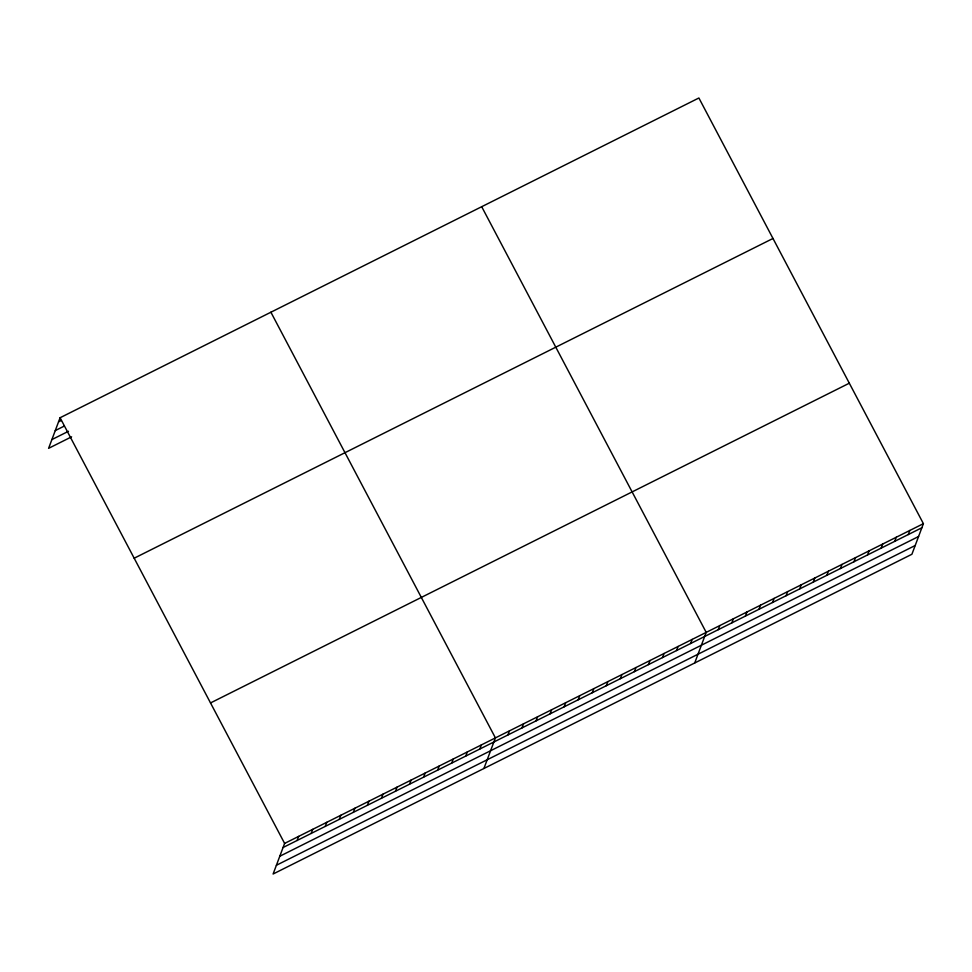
<?xml version="1.0" encoding="UTF-8"?>
<svg xmlns="http://www.w3.org/2000/svg" width="972" height="972" viewBox="0 0 972 972"><rect width="100%" height="100%" fill="white"/><g stroke="black" fill="none" stroke-linecap="round" stroke-linejoin="round"><path stroke-width="1.46" d="M923.4 523.665L284.614 843.417L273.108 874.01L911.906 554.259L923.4 523.665L698.892 97.99L60.094 417.741L48.6 448.335L71.6 436.829M297.128 840.476L298.659 836.382M311.174 833.441L312.717 829.347M325.231 826.407L326.774 822.312M339.289 819.372L340.82 815.277M353.334 812.337L354.877 808.242M367.392 805.302L368.935 801.207M381.449 798.267L382.98 794.173M395.495 791.232L397.038 787.138M409.552 784.197L411.095 780.103M423.598 777.163L425.141 773.068M437.655 770.14L439.198 766.033M451.713 763.105L453.256 758.998M465.758 756.07L467.301 751.964M479.816 749.035L481.359 744.929M483.91 768.488L495.416 737.894L270.896 312.219M507.919 734.966L509.462 730.859M521.976 727.931L523.519 723.824M536.034 720.896L537.577 716.789M550.079 713.861L551.622 709.754M564.137 706.826L565.68 702.72M578.194 699.791L579.737 695.685M592.24 692.757L593.783 688.662M606.297 685.722L607.84 681.627M620.355 678.687L621.886 674.592M634.4 671.652L635.943 667.557M648.458 664.617L650.001 660.523M662.515 657.582L664.046 653.488M676.561 650.547L678.104 646.453M690.618 643.513L692.161 639.418M694.713 662.977L706.207 632.383L481.699 206.708M718.247 629.686L719.79 625.591M731.819 622.894L733.362 618.787M745.39 616.09L746.933 611.995M758.974 609.298L760.505 605.204M772.546 602.506L774.089 598.412M786.117 595.715L787.66 591.608M799.689 588.923L801.232 584.816M813.26 582.119L814.803 578.024M826.844 575.327L828.375 571.232M840.416 568.535L841.959 564.428M853.987 561.743L855.53 557.636M867.559 554.939L869.102 550.845M881.142 548.147L882.673 544.053M894.714 541.355L896.257 537.261M908.285 534.564L909.828 530.457M58.563 421.836L61.114 420.56M55.27 430.584L64.213 426.101M51.881 439.587L68.49 431.276M134.185 558.207L772.983 238.468M210.523 702.938L849.309 383.199M283.071 847.511L921.857 527.76M279.778 856.259L918.576 536.508M276.4 865.262L915.187 545.511M60.094 417.741L284.614 843.417"/></g></svg>
